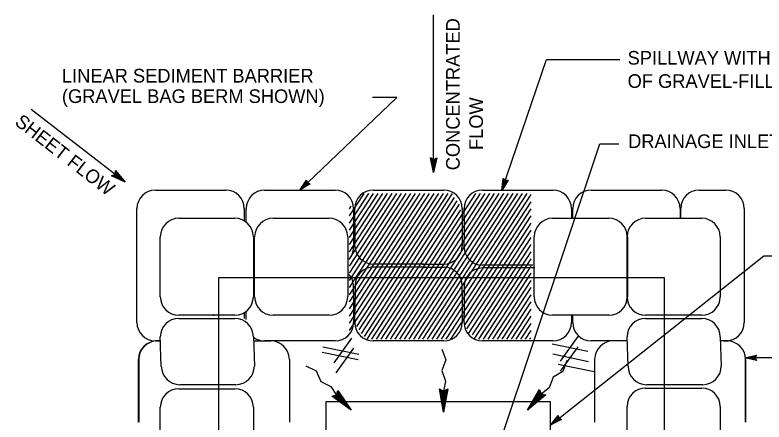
# Model space of a CAD drawing. Extents: x -894 to 866, y -476 to 714.
# Drawn here: x -54.5 to 329.4, y 27.2 to 236 of the extents above; entities that cross this region are included whole.
import ezdxf

# ---------------------------------------------------------------- set-up
doc = ezdxf.new("R2010")
doc.units = 0
for name, color, linetype in [('1 Control', 7, 'Continuous'), ('56 Stage 3 Anno', 7, 'Continuous'), ('57 Undefined', 7, 'Continuous'), ('60 Nongeo Data', 7, 'Continuous'), ('62 AsBuilt Chng', 7, 'Continuous')]:
    doc.layers.add(name, color=color, linetype=linetype)

msp = doc.modelspace()

# ---------------------------------------------------------------- linework, layer by layer
at = {"layer": '1 Control'}
for p, q in [((158.41, 162.62), (158.41, 162.62)), ((161.75, 162.62), (161.75, 162.62)), ((-2.97, 156.1), (-2.97, 156.1)), ((160.07, 155.12), (160.07, 155.12)), ((-5.01, 153.46), (-5.01, 153.46)), ((1.94, 150.18), (1.94, 150.18))]:
    msp.add_line(p, q, dxfattribs=at)
for points in [[(161.75, 162.62), (160.07, 155.12), (158.41, 162.62), (158.85, 162.35), (160.07, 156.86), (161.3, 162.36), (160.86, 162.09), (160.07, 158.57), (159.3, 162.09), (159.74, 161.82), (160.08, 160.3), (160.42, 161.83), (160.07, 161.62), (158.41, 162.62), (160.07, 161.62)], [(-2.97, 156.1), (1.94, 150.18), (-5.01, 153.46), (-4.53, 153.64), (0.56, 151.24), (-3.03, 155.58), (-3.09, 155.07), (-0.79, 152.3), (-4.04, 153.83), (-3.56, 154.02), (-2.15, 153.35), (-3.15, 154.56), (-3.2, 154.16), (-5.01, 153.46), (-3.2, 154.16)]]:
    msp.add_lwpolyline(points, close=True, dxfattribs=at)
at = {"layer": '56 Stage 3 Anno'}
for p, q in [((110.26, 41.02), (110.94, 43.37)), ((110.77, 42.75), (115.73, 35.29)), ((110.94, 43.37), (117.71, 33.22)), ((165.05, 32.18), (163.04, 44.22)), ((163.04, 44.22), (165.15, 42.97)), ((165.07, 35.05), (163.59, 43.88)), ((165.1, 37.9), (164.16, 43.55)), ((165.13, 40.83), (164.73, 43.21)), ((167.28, 44.18), (165.05, 32.18)), ((166.72, 43.85), (165.07, 35.05)), ((166.14, 43.53), (165.1, 37.9)), ((165.57, 43.2), (165.13, 40.83)), ((165.15, 42.97), (167.28, 44.18)), ((208.22, 33.24), (214.35, 43.79)), ((210.07, 35.43), (214.57, 43.18)), ((211.91, 37.61), (214.79, 42.56)), ((214.35, 43.79), (215.18, 41.48)), ((107.88, 40.44), (110.26, 41.02)), ((117.71, 33.22), (107.88, 40.44)), ((115.73, 35.29), (108.51, 40.59)), ((113.76, 37.36), (109.15, 40.74)), ((111.74, 39.47), (109.79, 40.9)), ((110.4, 41.48), (111.74, 39.47)), ((110.58, 42.11), (113.76, 37.36)), ((217.59, 41.05), (208.22, 33.24)), ((216.95, 41.16), (210.07, 35.43)), ((216.3, 41.28), (211.91, 37.61)), ((213.8, 39.85), (215.01, 41.94)), ((215.65, 41.39), (213.8, 39.85)), ((215.18, 41.48), (217.59, 41.05))]:
    msp.add_line(p, q, dxfattribs=at)
for points in [[(164.35, 64.61), (166.28, 59.09), (164.25, 53.6), (166.18, 48.08), (165.15, 42.97), (165.05, 32.18)], [(228.38, 58.65), (226.34, 53.17), (221.28, 50.24), (219.24, 44.76), (215.18, 41.48), (208.22, 33.24)], [(94.59, 55.97), (99.83, 53.36), (102.2, 48.01), (107.44, 45.4), (110.26, 41.02), (117.71, 33.22)]]:
    msp.add_lwpolyline(points, dxfattribs=at)
at = {"layer": '57 Undefined'}
for p, q in [((160.07, 155.12), (160.07, 235.95)), ((194.96, 145.97), (217.84, 213.05)), ((217.84, 213.05), (255.45, 213.05)), ((141.19, 193.59), (91.52, 146.12)), ((141.19, 193.59), (128.77, 193.59)), ((1.94, 150.18), (-46.28, 187.5)), ((192.91, 13.3), (245.23, 169.92)), ((245.23, 169.92), (255.07, 169.92)), ((94.95, 151.22), (94.95, 151.22)), ((195.72, 152.05), (195.72, 152.05)), ((198.25, 151.21), (198.25, 151.21)), ((91.52, 146.12), (91.52, 146.12)), ((96.79, 149.29), (96.79, 149.29)), ((195.1, 145.94), (195.1, 145.94)), ((220.08, 25.81), (329.29, 112.41)), ((329.29, 112.41), (350.43, 112.41)), ((325.64, 61.44), (325.64, 61.44)), ((319.64, 60.11), (319.64, 60.11)), ((350.11, 60.18), (320.75, 60.18)), ((325.64, 58.77), (325.64, 58.77)), ((223.96, 30.58), (223.96, 30.58)), ((225.62, 28.48), (225.62, 28.48))]:
    msp.add_line(p, q, dxfattribs=at)
for points in [[(96.79, 149.29), (91.52, 146.12), (94.95, 151.22), (95.04, 150.82), (92.52, 147.08), (96.39, 149.4), (95.99, 149.51), (93.52, 148.02), (95.13, 150.41), (95.22, 150.01), (94.52, 148.98), (95.59, 149.62), (95.28, 149.71), (94.95, 151.22), (95.28, 149.71)], [(198.25, 151.21), (195.1, 145.94), (195.72, 152.05), (195.99, 151.74), (195.53, 147.26), (197.85, 151.12), (197.45, 151.03), (195.97, 148.56), (196.26, 151.42), (196.53, 151.11), (196.4, 149.87), (197.04, 150.94), (196.73, 150.87), (195.72, 152.05), (196.73, 150.87)], [(325.64, 58.77), (319.64, 60.11), (325.64, 61.44), (325.43, 61.09), (321.03, 60.12), (325.43, 59.13), (325.22, 59.48), (322.4, 60.11), (325.21, 60.73), (325, 60.38), (323.78, 60.11), (325, 59.84), (324.84, 60.11), (325.64, 61.44), (324.84, 60.11)], [(225.62, 28.48), (220.08, 25.81), (223.96, 30.58), (224.01, 30.17), (221.17, 26.67), (225.23, 28.63), (224.84, 28.78), (222.25, 27.52), (224.06, 29.76), (224.12, 29.34), (223.33, 28.38), (224.46, 28.92), (224.16, 29.04), (223.96, 30.58), (224.16, 29.04)]]:
    msp.add_lwpolyline(points, close=True, dxfattribs=at)
at = {"layer": '60 Nongeo Data'}
for p, q in [((53.58, 146.12), (53.58, 146.12)), ((162.5, 144.44), (116.85, 74.14)), ((160.12, 144.44), (116.85, 77.82)), ((157.73, 144.44), (116.85, 81.49)), ((155.35, 144.44), (116.85, 85.16)), ((152.96, 144.44), (116.85, 88.83)), ((150.58, 144.44), (116.85, 92.5)), ((148.19, 144.44), (116.85, 96.18)), ((145.81, 144.44), (116.85, 99.85)), ((143.42, 144.44), (116.85, 103.52)), ((141.04, 144.44), (116.85, 107.19)), ((138.65, 144.44), (116.85, 110.87)), ((136.27, 144.44), (116.85, 114.54)), ((133.88, 144.44), (116.85, 118.21)), ((131.5, 144.44), (116.85, 121.88)), ((129.11, 144.44), (116.85, 125.55)), ((126.73, 144.44), (116.85, 129.23)), ((124.34, 144.44), (116.85, 132.9)), ((164.88, 144.44), (120.57, 76.21)), ((167.27, 144.44), (121.77, 74.38)), ((169.65, 144.44), (123, 72.59)), ((170.64, 142.28), (124.42, 71.11)), ((181.58, 144.44), (132.98, 69.61)), ((183.96, 144.44), (135.36, 69.61)), ((186.35, 144.44), (137.75, 69.61)), ((188.73, 144.44), (140.13, 69.61)), ((191.12, 144.44), (142.52, 69.61)), ((193.5, 144.44), (144.9, 69.61)), ((195.89, 144.44), (147.29, 69.61)), ((198.27, 144.44), (149.67, 69.61)), ((200.66, 144.44), (152.06, 69.61)), ((203.04, 144.44), (154.44, 69.61)), ((205.42, 144.44), (156.82, 69.61)), ((207.81, 144.44), (159.21, 69.61)), ((209.82, 143.87), (161.59, 69.61)), ((171.97, 140.67), (125.82, 69.61)), ((173.23, 138.93), (128.21, 69.61)), ((209.82, 140.19), (163.98, 69.61)), ((63.02, 136.68), (63.02, 136.68)), ((117.65, 137.81), (116.85, 136.57)), ((173.77, 136.09), (130.59, 69.61)), ((209.82, 136.52), (166.36, 69.61)), ((209.82, 132.85), (168.75, 69.61)), ((174.71, 131.68), (174.71, 121.5)), ((175.67, 131.68), (175.67, 120.66)), ((209.82, 129.18), (176.11, 77.27)), ((209.82, 125.5), (176.97, 74.91)), ((209.82, 121.83), (177.97, 72.78)), ((259.23, 122.24), (259.33, 91.38)), ((119.02, 116.69), (119.02, 116.69)), ((119.7, 117.62), (119.7, 117.62)), ((174.73, 117.62), (174.73, 117.62)), ((175.67, 117.09), (175.67, 117.09)), ((209.82, 118.16), (179.83, 71.98)), ((209.82, 114.49), (180.67, 69.61)), ((129.14, 108.18), (129.14, 108.18)), ((209.82, 110.82), (183.06, 69.61)), ((185.11, 107.65), (185.11, 107.65)), ((129.26, 106.64), (129.26, 106.64)), ((185.17, 106.18), (185.17, 106.18)), ((209.82, 107.14), (185.44, 69.61)), ((209.82, 103.47), (187.83, 69.61)), ((119.01, 96.67), (119.01, 96.67)), ((119.82, 97.2), (119.82, 97.2)), ((174.71, 97.2), (174.71, 97.2)), ((175.73, 96.74), (175.73, 96.74)), ((209.82, 99.8), (190.21, 69.61)), ((209.82, 96.13), (192.6, 69.61)), ((174.72, 93.46), (174.72, 82.3)), ((209.82, 92.46), (194.98, 69.61)), ((175.67, 90.45), (175.67, 81.94)), ((209.82, 88.78), (197.36, 69.61)), ((209.82, 85.11), (199.75, 69.61)), ((209.82, 81.44), (202.13, 69.61)), ((8, 78.2), (8, 78.2)), ((209.82, 77.77), (204.52, 69.61)), ((209.82, 74.09), (206.9, 69.61)), ((20.47, 55.77), (19.96, 70.91)), ((67.65, 70.91), (68.16, 55.77)), ((117.89, 70.13), (108.84, 57.51)), ((209.82, 70.42), (209.29, 69.61)), ((233.95, 70.97), (224.9, 58.35)), ((259.74, 55.77), (259.23, 70.91)), ((306.92, 70.91), (307.43, 55.77)), ((17.43, 68.76), (17.43, 68.76)), ((17.43, 68.76), (18.18, 68.76)), ((17.61, 68.76), (18.36, 68.76)), ((103.34, 65.7), (121.74, 61.92)), ((220.78, 67.22), (239.18, 63.45)), ((233.95, 65.81), (224.9, 53.19)), ((102.99, 62.95), (121.39, 59.18)), ((118.92, 64.98), (109.87, 52.36)), ((221.12, 62.07), (239.52, 58.29)), ((8.93, 59.32), (8.93, 59.32)), ((223.88, 56.91), (242.28, 53.14)), ((8.75, 27.18), (8.75, 27.18)), ((8.93, 27.18), (8.93, 27.18)), ((242.59, 27.18), (242.59, 27.18))]:
    msp.add_line(p, q, dxfattribs=at)
for points in [[(17.43, 146.12), (53.58, 146.12)], [(73.44, 146.12), (109.59, 146.12)], [(129.12, 146.12), (165.27, 146.12)], [(185.11, 146.12), (221.26, 146.12)], [(240.79, 146.12), (276.94, 146.12)], [(296.16, 146.12), (309.84, 146.12)], [(296.16, 146.12), (309.84, 146.12)], [(8, 78.2), (8, 136.68)], [(63.02, 136.68), (63.02, 130.36)], [(64, 129.69), (64, 136.68)], [(119.03, 136.68), (119.03, 128.29)], [(119.68, 129), (119.68, 136.68)], [(174.71, 136.68), (174.71, 131.68)], [(175.67, 131.68), (175.67, 136.68)], [(230.7, 136.68), (230.7, 131.68)], [(231.35, 131.68), (231.35, 136.68)], [(286.38, 136.68), (286.38, 131.68)], [(286.73, 131.68), (286.73, 136.68)], [(286.73, 131.68), (286.73, 136.68)], [(319.24, 136.68), (319.24, 78.2)], [(319.24, 136.68), (319.24, 78.2)], [(29.4, 131.68), (58.21, 131.68)], [(77.75, 131.68), (106.56, 131.68)], [(221.08, 131.68), (249.89, 131.68)], [(268.67, 131.68), (297.48, 131.68)], [(268.67, 131.68), (297.48, 131.68)], [(119.03, 128.27), (119.03, 118.92)], [(119.68, 129), (119.68, 118.92)], [(19.96, 91.38), (19.96, 122.24)], [(67.65, 122.24), (67.65, 91.38)], [(68.31, 91.38), (68.31, 122.24)], [(116, 122.24), (116, 91.38)], [(119.02, 120.43), (119.02, 116.69)], [(119.7, 117.62), (119.7, 121.37)], [(174.73, 121.37), (174.73, 117.62)], [(175.67, 117.09), (175.67, 120.83)], [(211.64, 91.38), (211.64, 122.24)], [(259.23, 122.24), (259.23, 91.38)], [(259.23, 91.38), (259.23, 122.24)], [(259.33, 91.38), (259.33, 122.24)], [(259.33, 91.38), (259.33, 122.24)], [(259.51, 122.24), (259.51, 91.38)], [(259.51, 122.24), (259.51, 91.38)], [(306.92, 122.24), (306.92, 91.38)], [(306.92, 122.24), (306.92, 91.38)], [(155.02, 108.18), (129.14, 108.18)], [(154.25, 108.18), (165.31, 108.18)], [(210.99, 107.65), (185.11, 107.65)], [(155.96, 106.64), (129.26, 106.64)], [(154.38, 106.64), (165.44, 106.64)], [(211.87, 106.18), (185.17, 106.18)], [(119.01, 92.93), (119.01, 96.67)], [(119.82, 97.2), (119.82, 90.78)], [(174.71, 93.46), (174.71, 97.2)], [(175.73, 96.74), (175.73, 90.31)], [(119.03, 94.06), (119.03, 85.33)], [(119.68, 90.59), (119.68, 84.04)], [(119.03, 85.33), (119.03, 78.2)], [(119.68, 78.2), (119.68, 84.62)], [(58.21, 81.94), (29.4, 81.94)], [(47.11, 81.94), (47.11, 81.68)], [(47.46, 81.68), (47.46, 81.94)], [(63.02, 83.26), (63.02, 80.36)], [(64, 79.69), (64, 83.93)], [(106.56, 81.94), (77.75, 81.94)], [(174.71, 81.94), (174.71, 78.2)], [(175.67, 78.2), (175.67, 81.94)], [(249.89, 81.94), (221.08, 81.94)], [(230.7, 81.94), (230.7, 78.2)], [(231.35, 78.2), (231.35, 81.94)], [(297.48, 81.94), (268.67, 81.94)], [(297.48, 81.94), (268.67, 81.94)], [(29.4, 80.35), (58.21, 80.35)], [(268.67, 80.35), (297.48, 80.35)], [(17.43, 68.76), (20.08, 68.76)], [(19.94, 68.76), (17.43, 68.76)], [(19.87, 68.76), (17.43, 68.76)], [(17.61, 68.76), (20.26, 68.76)], [(20.01, 68.76), (17.61, 68.76)], [(19.23, 68.76), (18.18, 68.76)], [(19.41, 68.76), (18.36, 68.76)], [(67.77, 68.76), (76.67, 68.76)], [(109.59, 68.76), (73.44, 68.76)], [(165.27, 68.76), (129.12, 68.76)], [(221.26, 68.76), (185.11, 68.76)], [(259.35, 68.76), (240.79, 68.76)], [(258.59, 68.76), (252.03, 68.76)], [(309.8, 68.76), (307.03, 68.76)], [(309.85, 68.76), (307.03, 68.76)], [(309.8, 68.76), (307.03, 68.76)], [(311.27, 68.76), (308.62, 68.76)], [(308.62, 68.76), (311.27, 68.76)], [(309.47, 68.76), (310.52, 68.76)], [(8.75, 27.18), (8.75, 59.32)], [(8.75, 27.18), (8.75, 59.32)], [(8.75, 59.32), (8.75, 27.18)], [(8.93, 27.18), (8.93, 59.32)], [(8.93, 27.18), (8.93, 59.32)], [(8.93, 59.32), (8.93, 27.18)], [(86.11, 59.32), (86.11, 27.18)], [(242.59, 59.32), (242.59, 27.18)], [(319.95, 27.18), (319.95, 59.32)], [(319.95, 27.18), (319.95, 59.32)], [(319.95, 59.32), (319.95, 27.18)], [(58.72, 46.33), (29.91, 46.33)], [(297.99, 46.33), (269.18, 46.33)], [(29.4, 44.27), (58.21, 44.27)], [(268.67, 44.6), (297.48, 44.6)], [(19.96, 3.97), (19.96, 34.83)], [(67.65, 34.83), (67.65, 3.97)], [(259.23, 4.3), (259.23, 35.16)], [(306.92, 35.16), (306.92, 4.3)]]:
    msp.add_lwpolyline(points, dxfattribs=at)
msp.add_lwpolyline([(50.03, 101.29), (278.22, 101.29), (278.22, -128.78), (50.03, -128.78)], close=True, dxfattribs=at)
for centre, start, end in [((17.43, 136.68), 90, 180), ((53.58, 136.68), 0, 90), ((73.44, 136.68), 90, 180), ((109.59, 136.68), 0, 90), ((129.12, 136.68), 90, 180), ((165.27, 136.68), 0, 90), ((185.11, 136.68), 90, 180), ((221.26, 136.68), 0, 90), ((240.79, 136.68), 90, 180), ((276.94, 136.68), 0, 90), ((296.16, 136.68), 90, 180), ((296.16, 136.68), 90, 180), ((309.8, 136.68), 0, 89.7525), ((309.8, 136.68), 0, 89.7525), ((29.4, 122.24), 90, 180), ((58.21, 122.24), 0, 90), ((77.75, 122.24), 90, 180), ((106.56, 122.24), 0, 90), ((221.08, 122.24), 90, 180), ((249.89, 122.24), 0, 90), ((268.67, 122.24), 90, 180), ((268.67, 122.24), 90, 180), ((297.48, 122.24), 0, 90), ((297.48, 122.24), 0, 90), ((109.58, 116.69), 319.5644, 0), ((129.14, 117.62), 180, 270), ((165.29, 117.62), 270.1334, 0), ((185.11, 117.09), 180, 270), ((129.26, 97.2), 90, 180), ((165.27, 97.2), 0, 88.9675), ((185.17, 96.74), 90, 180), ((109.57, 96.67), 0, 41.4427), ((29.4, 91.38), 180, 270), ((58.21, 91.38), 270, 0), ((77.75, 91.38), 180, 270), ((106.56, 91.38), 270, 0), ((221.08, 91.38), 180, 270), ((249.89, 91.38), 270, 0), ((268.67, 91.38), 180, 270), ((268.67, 91.38), 180, 270), ((297.48, 91.38), 270, 0), ((297.48, 91.38), 270, 0), ((17.43, 78.2), 180, 270), ((29.4, 70.91), 90, 180), ((58.21, 70.91), 0, 90), ((109.59, 78.2), 270, 0), ((129.12, 78.2), 180, 270), ((165.27, 78.2), 270, 0), ((185.11, 78.2), 180, 270), ((221.26, 78.2), 270, 0), ((240.79, 78.2), 180, 270), ((268.67, 70.91), 90, 180), ((297.48, 70.91), 0, 90), ((309.8, 78.2), 270, 0), ((309.8, 78.2), 270, 0), ((73.44, 78.2), 232.5374, 270), ((18.18, 59.32), 90, 180), ((18.18, 59.32), 90, 180), ((18.18, 59.32), 90, 180), ((18.36, 59.32), 90, 180), ((18.36, 59.32), 90, 180), ((18.36, 59.32), 90, 180), ((76.67, 59.32), 0, 90), ((252.03, 59.32), 90, 180), ((310.52, 59.32), 0, 90), ((310.52, 59.32), 0, 90), ((310.52, 59.32), 0, 90), ((29.91, 55.77), 180, 270), ((58.72, 55.77), 270, 0), ((269.18, 55.77), 180, 270), ((297.99, 55.77), 270, 0), ((29.4, 34.83), 90, 180), ((58.21, 34.83), 0, 90), ((268.67, 35.16), 90, 180), ((297.48, 35.16), 0, 90)]:
    msp.add_arc(centre, 9.44, start, end, dxfattribs=at)
at = {"layer": '62 AsBuilt Chng'}
msp.add_lwpolyline([(105.02, 37.65), (219.72, 37.65), (219.72, -62.39), (105.02, -62.39)], close=True, dxfattribs=at)

# ---------------------------------------------------------------- texts
at = {"layer": '57 Undefined'}
for s, rotation, p in [('CONCENTRATED', 90, (173.42, 156.29)), ('    FLOW', 90, (185.34, 156.29)), ('SHEET FLOW', 322.2639, (-55.11, 180.04))]:
    msp.add_text(s, height=7, rotation=rotation, dxfattribs=at).set_placement(p)
for s, p in [('SPILLWAY WITH SINGLE LAYER', (259.5, 210.48)), ('LINEAR SEDIMENT BARRIER', (-30.47, 201.31)), ('OF GRAVEL-FILLED BAGS', (259.5, 198.56)), ('(GRAVEL BAG BERM SHOWN)', (-30.47, 190.81)), ('DRAINAGE INLET', (259.77, 167.71))]:
    msp.add_text(s, height=7, dxfattribs=at).set_placement(p)

doc.saveas('drawing.dxf')
